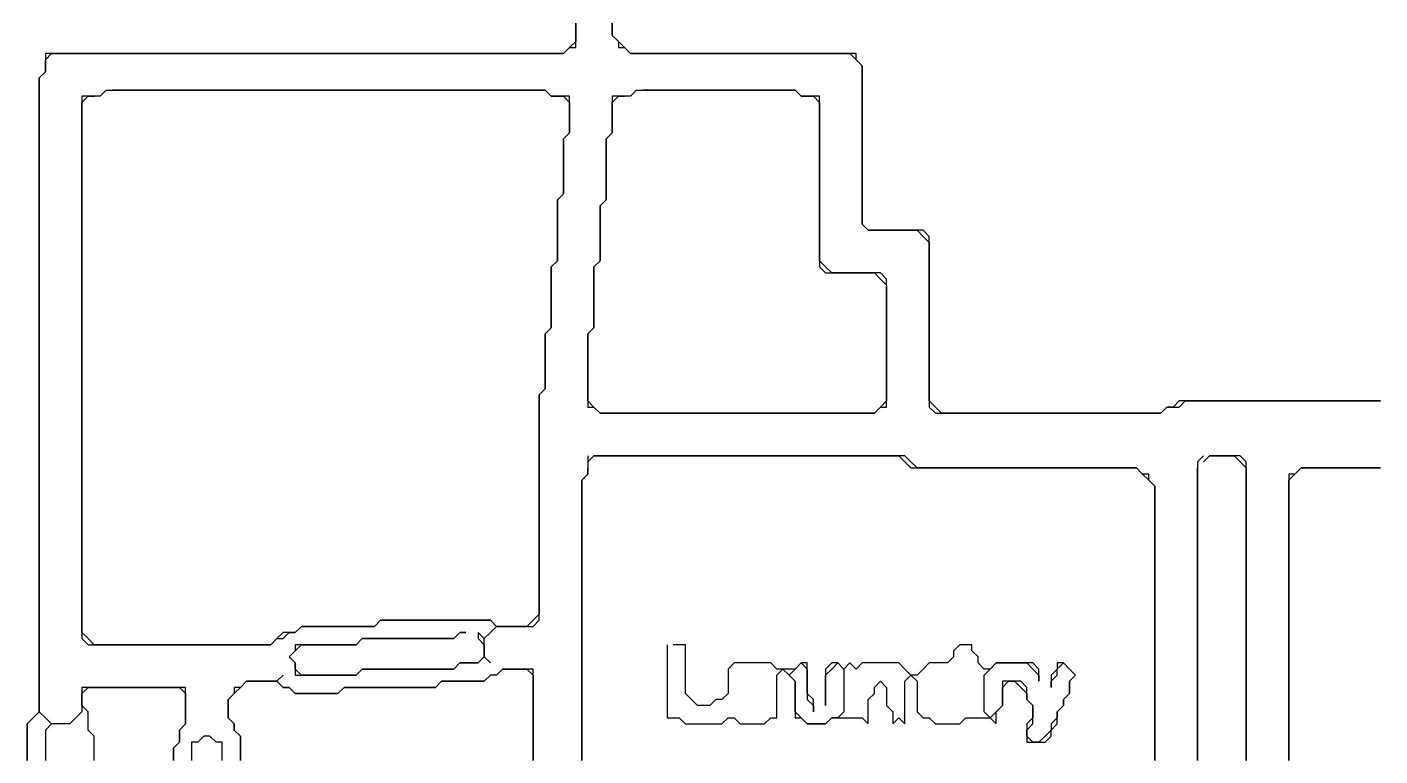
# Model space of a CAD drawing. Header units: metres. Extents: x 39 to 1548, y -1178 to -105.
# Drawn here: x 1103 to 1324.9, y -674.3 to -554.6 of the extents above; entities that cross this region are included whole.
import ezdxf

# ---------------------------------------------------------------- set-up
doc = ezdxf.new("R2010")
doc.units = ezdxf.units.M

msp = doc.modelspace()

# ---------------------------------------------------------------- linework, layer by layer
for points in [[(1193, -554), (1193, -555), (1193, -556), (1193, -557), (1192, -558), (1191, -559), (1190, -559), (1189, -559), (1188, -559), (1187, -559), (1186, -559), (1185, -559), (1184, -559), (1183, -559), (1182, -559), (1181, -559), (1180, -559), (1179, -559), (1178, -559), (1177, -559), (1176, -559), (1175, -559), (1174, -559), (1173, -559), (1172, -559), (1171, -559), (1170, -559), (1169, -559), (1168, -559), (1167, -559), (1166, -559), (1165, -559), (1164, -559), (1163, -559), (1162, -559), (1161, -559), (1160, -559), (1159, -559), (1158, -559), (1157, -559), (1156, -559), (1155, -559), (1154, -559), (1153, -559), (1152, -559), (1151, -559), (1150, -559), (1149, -559), (1148, -559), (1147, -559), (1146, -559), (1145, -559), (1144, -559), (1143, -559), (1142, -559), (1141, -559), (1140, -559), (1139, -559), (1138, -559), (1137, -559), (1136, -559), (1135, -559), (1134, -559), (1133, -559), (1132, -559), (1131, -559), (1130, -559), (1129, -559), (1128, -559), (1127, -559), (1126, -559), (1125, -559), (1124, -559), (1123, -559), (1122, -559), (1121, -559), (1120, -559), (1119, -559), (1118, -559), (1117, -559), (1116, -559), (1115, -559), (1114, -559), (1113, -559), (1112, -559), (1111, -559), (1110, -559), (1109, -559), (1108, -559), (1107, -559), (1106, -559), (1106, -560), (1106, -561), (1106, -562), (1105, -563), (1105, -564), (1105, -565), (1105, -566), (1105, -567), (1105, -568), (1105, -569), (1105, -570), (1105, -571), (1105, -572), (1105, -573), (1105, -574), (1105, -575), (1105, -576), (1105, -577), (1105, -578), (1105, -579), (1105, -580), (1105, -581), (1105, -582), (1105, -583), (1105, -584), (1105, -585), (1105, -586), (1105, -587), (1105, -588), (1105, -589), (1105, -590), (1105, -591), (1105, -592), (1105, -593), (1105, -594), (1105, -595), (1105, -596), (1105, -597), (1105, -598), (1105, -599), (1105, -600), (1105, -601), (1105, -602), (1105, -603), (1105, -604), (1105, -605), (1105, -606), (1105, -607), (1105, -608), (1105, -609), (1105, -610), (1105, -611), (1105, -612), (1105, -613), (1105, -614), (1105, -615), (1105, -616), (1105, -617), (1105, -618), (1105, -619), (1105, -620), (1105, -621), (1105, -622), (1105, -623), (1105, -624), (1105, -625), (1105, -626), (1105, -627), (1105, -628), (1105, -629), (1105, -630), (1105, -631), (1105, -632), (1105, -633), (1105, -634), (1105, -635), (1105, -636), (1105, -637), (1105, -638), (1105, -639), (1105, -640), (1105, -641), (1105, -642), (1105, -643), (1105, -644), (1105, -645), (1105, -646), (1105, -647), (1105, -648), (1105, -649), (1105, -650), (1105, -651), (1105, -652), (1105, -653), (1105, -654), (1105, -655), (1105, -656), (1105, -657), (1105, -658), (1105, -659), (1105, -660), (1105, -661), (1105, -662), (1105, -663), (1105, -664), (1105, -665), (1105, -666), (1105, -667), (1104, -668), (1103, -669), (1103, -670), (1103, -671), (1103, -672), (1103, -673), (1103, -674), (1103, -675)], [(1127, -675), (1127, -674), (1127, -673), (1128, -672), (1128, -671), (1128, -670), (1129, -669), (1129, -668), (1129, -667), (1129, -666), (1129, -665), (1129, -664), (1129, -663), (1128, -663), (1127, -663), (1126, -663), (1125, -663), (1124, -663), (1123, -663), (1122, -663), (1121, -663), (1120, -663), (1119, -663), (1118, -663), (1117, -663), (1116, -663), (1115, -663), (1114, -663), (1113, -663), (1112, -663), (1112, -664), (1112, -665), (1112, -666), (1112, -667), (1111, -668), (1110, -669), (1109, -669), (1108, -669), (1107, -669), (1106, -668), (1105, -667), (1105, -666), (1105, -665), (1105, -664), (1105, -663), (1105, -662), (1105, -661), (1105, -660), (1105, -659), (1105, -658), (1105, -657), (1105, -656), (1105, -655), (1105, -654), (1105, -653), (1105, -652), (1105, -651), (1105, -650), (1105, -649), (1105, -648), (1105, -647), (1105, -646), (1105, -645), (1105, -644), (1105, -643), (1105, -642), (1105, -641), (1105, -640), (1105, -639), (1105, -638), (1105, -637), (1105, -636), (1105, -635), (1105, -634), (1105, -633), (1105, -632), (1105, -631), (1105, -630), (1105, -629), (1105, -628), (1105, -627), (1105, -626), (1105, -625), (1105, -624), (1105, -623), (1105, -622), (1105, -621), (1105, -620), (1105, -619), (1105, -618), (1105, -617), (1105, -616), (1105, -615), (1105, -614), (1105, -613), (1105, -612), (1105, -611), (1105, -610), (1105, -609), (1105, -608), (1105, -607), (1105, -606), (1105, -605), (1105, -604), (1105, -603), (1105, -602), (1105, -601), (1105, -600), (1105, -599), (1105, -598), (1105, -597), (1105, -596), (1105, -595), (1105, -594), (1105, -593), (1105, -592), (1105, -591), (1105, -590), (1105, -589), (1105, -588), (1105, -587), (1105, -586), (1105, -585), (1105, -584), (1105, -583), (1105, -582), (1105, -581), (1105, -580), (1105, -579), (1105, -578), (1105, -577), (1105, -576), (1105, -575), (1105, -574), (1105, -573), (1105, -572), (1105, -571), (1105, -570), (1105, -569), (1105, -568), (1105, -567), (1105, -566), (1105, -565), (1105, -564), (1105, -563), (1106, -562), (1106, -561), (1106, -560), (1107, -559), (1108, -559), (1109, -559), (1110, -559), (1111, -559), (1112, -559), (1113, -559), (1114, -559), (1115, -559), (1116, -559), (1117, -559), (1118, -559), (1119, -559), (1120, -559), (1121, -559), (1122, -559), (1123, -559), (1124, -559), (1125, -559), (1126, -559), (1127, -559), (1128, -559), (1129, -559), (1130, -559), (1131, -559), (1132, -559), (1133, -559), (1134, -559), (1135, -559), (1136, -559), (1137, -559), (1138, -559), (1139, -559), (1140, -559), (1141, -559), (1142, -559), (1143, -559), (1144, -559), (1145, -559), (1146, -559), (1147, -559), (1148, -559), (1149, -559), (1150, -559), (1151, -559), (1152, -559), (1153, -559), (1154, -559), (1155, -559), (1156, -559), (1157, -559), (1158, -559), (1159, -559), (1160, -559), (1161, -559), (1162, -559), (1163, -559), (1164, -559), (1165, -559), (1166, -559), (1167, -559), (1168, -559), (1169, -559), (1170, -559), (1171, -559), (1172, -559), (1173, -559), (1174, -559), (1175, -559), (1176, -559), (1177, -559), (1178, -559), (1179, -559), (1180, -559), (1181, -559), (1182, -559), (1183, -559), (1184, -559), (1185, -559), (1186, -559), (1187, -559), (1188, -559), (1189, -559), (1190, -559), (1191, -559), (1192, -558), (1193, -558), (1193, -557), (1193, -556), (1193, -555), (1193, -554)], [(1199, -554), (1199, -555), (1199, -556), (1200, -557), (1200, -558), (1201, -558), (1202, -559), (1203, -559), (1204, -559), (1205, -559), (1206, -559), (1207, -559), (1208, -559), (1209, -559), (1210, -559), (1211, -559), (1212, -559), (1213, -559), (1214, -559), (1215, -559), (1216, -559), (1217, -559), (1218, -559), (1219, -559), (1220, -559), (1221, -559), (1222, -559), (1223, -559), (1224, -559), (1225, -559), (1226, -559), (1227, -559), (1228, -559), (1229, -559), (1230, -559), (1231, -559), (1232, -559), (1233, -559), (1234, -559), (1235, -559), (1236, -559), (1237, -559), (1238, -559), (1239, -560), (1240, -561), (1240, -562), (1240, -563), (1240, -564), (1240, -565), (1240, -566), (1240, -567), (1240, -568), (1240, -569), (1240, -570), (1240, -571), (1240, -572), (1240, -573), (1240, -574), (1240, -575), (1240, -576), (1240, -577), (1240, -578), (1240, -579), (1240, -580), (1240, -581), (1240, -582), (1240, -583), (1240, -584), (1240, -585), (1240, -586), (1240, -587), (1241, -588), (1242, -588), (1243, -588), (1244, -588), (1245, -588), (1246, -588), (1247, -588), (1248, -588), (1249, -588), (1250, -589), (1251, -590), (1251, -591), (1251, -592), (1251, -593), (1251, -594), (1251, -595), (1251, -596), (1251, -597), (1251, -598), (1251, -599), (1251, -600), (1251, -601), (1251, -602), (1251, -603), (1251, -604), (1251, -605), (1251, -606), (1251, -607), (1251, -608), (1251, -609), (1251, -610), (1251, -611), (1251, -612), (1251, -613), (1251, -614), (1251, -615), (1251, -616), (1251, -617), (1252, -618), (1253, -618), (1254, -618), (1255, -618), (1256, -618), (1257, -618), (1258, -618), (1259, -618), (1260, -618), (1261, -618), (1262, -618), (1263, -618), (1264, -618), (1265, -618), (1266, -618), (1267, -618), (1268, -618), (1269, -618), (1270, -618), (1271, -618), (1272, -618), (1273, -618), (1274, -618), (1275, -618), (1276, -618), (1277, -618), (1278, -618), (1279, -618), (1280, -618), (1281, -618), (1282, -618), (1283, -618), (1284, -618), (1285, -618), (1286, -618), (1287, -618), (1288, -618), (1289, -618), (1290, -617), (1291, -617), (1292, -617), (1293, -616), (1294, -616), (1295, -616), (1296, -616), (1297, -616), (1298, -616), (1299, -616), (1300, -616), (1301, -616), (1302, -616), (1303, -616), (1304, -616), (1305, -616), (1306, -616), (1307, -616), (1308, -616), (1309, -616), (1310, -616), (1311, -616), (1312, -616), (1313, -616), (1314, -616), (1315, -616), (1316, -616), (1317, -616), (1318, -616), (1319, -616), (1320, -616), (1321, -616), (1322, -616), (1323, -616), (1324, -616), (1325, -616)], [(1325, -616), (1324, -616), (1323, -616), (1322, -616), (1321, -616), (1320, -616), (1319, -616), (1318, -616), (1317, -616), (1316, -616), (1315, -616), (1314, -616), (1313, -616), (1312, -616), (1311, -616), (1310, -616), (1309, -616), (1308, -616), (1307, -616), (1306, -616), (1305, -616), (1304, -616), (1303, -616), (1302, -616), (1301, -616), (1300, -616), (1299, -616), (1298, -616), (1297, -616), (1296, -616), (1295, -616), (1294, -616), (1293, -616), (1292, -616), (1291, -617), (1290, -617), (1289, -618), (1288, -618), (1287, -618), (1286, -618), (1285, -618), (1284, -618), (1283, -618), (1282, -618), (1281, -618), (1280, -618), (1279, -618), (1278, -618), (1277, -618), (1276, -618), (1275, -618), (1274, -618), (1273, -618), (1272, -618), (1271, -618), (1270, -618), (1269, -618), (1268, -618), (1267, -618), (1266, -618), (1265, -618), (1264, -618), (1263, -618), (1262, -618), (1261, -618), (1260, -618), (1259, -618), (1258, -618), (1257, -618), (1256, -618), (1255, -618), (1254, -618), (1253, -618), (1252, -617), (1251, -616), (1251, -615), (1251, -614), (1251, -613), (1251, -612), (1251, -611), (1251, -610), (1251, -609), (1251, -608), (1251, -607), (1251, -606), (1251, -605), (1251, -604), (1251, -603), (1251, -602), (1251, -601), (1251, -600), (1251, -599), (1251, -598), (1251, -597), (1251, -596), (1251, -595), (1251, -594), (1251, -593), (1251, -592), (1251, -591), (1251, -590), (1251, -589), (1250, -588), (1249, -588), (1248, -588), (1247, -588), (1246, -588), (1245, -588), (1244, -588), (1243, -588), (1242, -588), (1241, -588), (1240, -587), (1240, -586), (1240, -585), (1240, -584), (1240, -583), (1240, -582), (1240, -581), (1240, -580), (1240, -579), (1240, -578), (1240, -577), (1240, -576), (1240, -575), (1240, -574), (1240, -573), (1240, -572), (1240, -571), (1240, -570), (1240, -569), (1240, -568), (1240, -567), (1240, -566), (1240, -565), (1240, -564), (1240, -563), (1240, -562), (1240, -561), (1239, -560), (1239, -559), (1238, -559), (1237, -559), (1236, -559), (1235, -559), (1234, -559), (1233, -559), (1232, -559), (1231, -559), (1230, -559), (1229, -559), (1228, -559), (1227, -559), (1226, -559), (1225, -559), (1224, -559), (1223, -559), (1222, -559), (1221, -559), (1220, -559), (1219, -559), (1218, -559), (1217, -559), (1216, -559), (1215, -559), (1214, -559), (1213, -559), (1212, -559), (1211, -559), (1210, -559), (1209, -559), (1208, -559), (1207, -559), (1206, -559), (1205, -559), (1204, -559), (1203, -559), (1202, -559), (1201, -558), (1200, -557), (1199, -556), (1199, -555), (1199, -554)], [(1115, -566), (1116, -565), (1117, -565), (1118, -565), (1119, -565), (1120, -565), (1121, -565), (1122, -565), (1123, -565), (1124, -565), (1125, -565), (1126, -565), (1127, -565), (1128, -565), (1129, -565), (1130, -565), (1131, -565), (1132, -565), (1133, -565), (1134, -565), (1135, -565), (1136, -565), (1137, -565), (1138, -565), (1139, -565), (1140, -565), (1141, -565), (1142, -565), (1143, -565), (1144, -565), (1145, -565), (1146, -565), (1147, -565), (1148, -565), (1149, -565), (1150, -565), (1151, -565), (1152, -565), (1153, -565), (1154, -565), (1155, -565), (1156, -565), (1157, -565), (1158, -565), (1159, -565), (1160, -565), (1161, -565), (1162, -565), (1163, -565), (1164, -565), (1165, -565), (1166, -565), (1167, -565), (1168, -565), (1169, -565), (1170, -565), (1171, -565), (1172, -565), (1173, -565), (1174, -565), (1175, -565), (1176, -565), (1177, -565), (1178, -565), (1179, -565), (1180, -565), (1181, -565), (1182, -565), (1183, -565), (1184, -565), (1185, -565), (1186, -565), (1187, -565), (1188, -565), (1189, -566), (1190, -566), (1191, -566), (1192, -567), (1192, -568), (1192, -569), (1192, -570), (1192, -571), (1192, -572), (1191, -573), (1191, -574), (1191, -575), (1191, -576), (1191, -577), (1191, -578), (1191, -579), (1191, -580), (1191, -581), (1191, -582), (1190, -583), (1190, -584), (1190, -585), (1190, -586), (1190, -587), (1190, -588), (1190, -589), (1190, -590), (1190, -591), (1190, -592), (1190, -593), (1189, -594), (1189, -595), (1189, -596), (1189, -597), (1189, -598), (1189, -599), (1189, -600), (1189, -601), (1189, -602), (1189, -603), (1189, -604), (1188, -605), (1188, -606), (1188, -607), (1188, -608), (1188, -609), (1188, -610), (1188, -611), (1188, -612), (1188, -613), (1188, -614), (1187, -615), (1187, -616), (1187, -617), (1187, -618), (1187, -619), (1187, -620), (1187, -621), (1187, -622), (1187, -623), (1187, -624), (1187, -625), (1187, -626), (1187, -627), (1187, -628), (1187, -629), (1187, -630), (1187, -631), (1187, -632), (1187, -633), (1187, -634), (1187, -635), (1187, -636), (1187, -637), (1187, -638), (1187, -639), (1187, -640), (1187, -641), (1187, -642), (1187, -643), (1187, -644), (1187, -645), (1187, -646), (1187, -647), (1187, -648), (1187, -649), (1187, -650), (1187, -651), (1186, -652), (1185, -653), (1184, -653), (1183, -653), (1182, -653), (1181, -653), (1180, -653), (1179, -652), (1178, -652), (1177, -652), (1176, -652), (1175, -652), (1174, -652), (1173, -652), (1172, -652), (1171, -652), (1170, -652), (1169, -652), (1168, -652), (1167, -652), (1166, -652), (1165, -652), (1164, -652), (1163, -652), (1162, -652), (1161, -652), (1160, -653), (1159, -653), (1158, -653), (1157, -653), (1156, -653), (1155, -653), (1154, -653), (1153, -653), (1152, -653), (1151, -653), (1150, -653), (1149, -653), (1148, -653), (1147, -654), (1146, -654), (1145, -654), (1144, -655), (1143, -656), (1142, -656), (1141, -656), (1140, -656), (1139, -656), (1138, -656), (1137, -656), (1136, -656), (1135, -656), (1134, -656), (1133, -656), (1132, -656), (1131, -656), (1130, -656), (1129, -656), (1128, -656), (1127, -656), (1126, -656), (1125, -656), (1124, -656), (1123, -656), (1122, -656), (1121, -656), (1120, -656), (1119, -656), (1118, -656), (1117, -656), (1116, -656), (1115, -656), (1114, -656), (1113, -655), (1112, -654), (1112, -653), (1112, -652), (1112, -651), (1112, -650), (1112, -649), (1112, -648), (1112, -647), (1112, -646), (1112, -645), (1112, -644), (1112, -643), (1112, -642), (1112, -641), (1112, -640), (1112, -639), (1112, -638), (1112, -637), (1112, -636), (1112, -635), (1112, -634), (1112, -633), (1112, -632), (1112, -631), (1112, -630), (1112, -629), (1112, -628), (1112, -627), (1112, -626), (1112, -625), (1112, -624), (1112, -623), (1112, -622), (1112, -621), (1112, -620), (1112, -619), (1112, -618), (1112, -617), (1112, -616), (1112, -615), (1112, -614), (1112, -613), (1112, -612), (1112, -611), (1112, -610), (1112, -609), (1112, -608), (1112, -607), (1112, -606), (1112, -605), (1112, -604), (1112, -603), (1112, -602), (1112, -601), (1112, -600), (1112, -599), (1112, -598), (1112, -597), (1112, -596), (1112, -595), (1112, -594), (1112, -593), (1112, -592), (1112, -591), (1112, -590), (1112, -589), (1112, -588), (1112, -587), (1112, -586), (1112, -585), (1112, -584), (1112, -583), (1112, -582), (1112, -581), (1112, -580), (1112, -579), (1112, -578), (1112, -577), (1112, -576), (1112, -575), (1112, -574), (1112, -573), (1112, -572), (1112, -571), (1112, -570), (1112, -569), (1112, -568), (1112, -567), (1113, -566), (1114, -566)], [(1116, -565), (1115, -566), (1114, -566), (1113, -566), (1112, -566), (1112, -567), (1112, -568), (1112, -569), (1112, -570), (1112, -571), (1112, -572), (1112, -573), (1112, -574), (1112, -575), (1112, -576), (1112, -577), (1112, -578), (1112, -579), (1112, -580), (1112, -581), (1112, -582), (1112, -583), (1112, -584), (1112, -585), (1112, -586), (1112, -587), (1112, -588), (1112, -589), (1112, -590), (1112, -591), (1112, -592), (1112, -593), (1112, -594), (1112, -595), (1112, -596), (1112, -597), (1112, -598), (1112, -599), (1112, -600), (1112, -601), (1112, -602), (1112, -603), (1112, -604), (1112, -605), (1112, -606), (1112, -607), (1112, -608), (1112, -609), (1112, -610), (1112, -611), (1112, -612), (1112, -613), (1112, -614), (1112, -615), (1112, -616), (1112, -617), (1112, -618), (1112, -619), (1112, -620), (1112, -621), (1112, -622), (1112, -623), (1112, -624), (1112, -625), (1112, -626), (1112, -627), (1112, -628), (1112, -629), (1112, -630), (1112, -631), (1112, -632), (1112, -633), (1112, -634), (1112, -635), (1112, -636), (1112, -637), (1112, -638), (1112, -639), (1112, -640), (1112, -641), (1112, -642), (1112, -643), (1112, -644), (1112, -645), (1112, -646), (1112, -647), (1112, -648), (1112, -649), (1112, -650), (1112, -651), (1112, -652), (1112, -653), (1112, -654), (1112, -655), (1113, -656), (1114, -656), (1115, -656), (1116, -656), (1117, -656), (1118, -656), (1119, -656), (1120, -656), (1121, -656), (1122, -656), (1123, -656), (1124, -656), (1125, -656), (1126, -656), (1127, -656), (1128, -656), (1129, -656), (1130, -656), (1131, -656), (1132, -656), (1133, -656), (1134, -656), (1135, -656), (1136, -656), (1137, -656), (1138, -656), (1139, -656), (1140, -656), (1141, -656), (1142, -656), (1143, -656), (1144, -655), (1145, -655), (1146, -654), (1147, -654), (1148, -653), (1149, -653), (1150, -653), (1151, -653), (1152, -653), (1153, -653), (1154, -653), (1155, -653), (1156, -653), (1157, -653), (1158, -653), (1159, -653), (1160, -653), (1161, -652), (1162, -652), (1163, -652), (1164, -652), (1165, -652), (1166, -652), (1167, -652), (1168, -652), (1169, -652), (1170, -652), (1171, -652), (1172, -652), (1173, -652), (1174, -652), (1175, -652), (1176, -652), (1177, -652), (1178, -652), (1179, -652), (1180, -653), (1179, -654), (1178, -655), (1177, -654), (1177, -655), (1178, -656), (1178, -657), (1178, -658), (1177, -659), (1176, -659), (1175, -659), (1174, -659), (1173, -660), (1172, -660), (1171, -660), (1170, -660), (1169, -660), (1168, -660), (1167, -660), (1166, -660), (1165, -660), (1164, -660), (1163, -660), (1162, -660), (1161, -660), (1160, -660), (1159, -660), (1158, -660), (1157, -661), (1156, -661), (1155, -661), (1154, -661), (1153, -661), (1152, -661), (1151, -661), (1150, -661), (1149, -661), (1148, -661), (1147, -660), (1147, -659), (1146, -658), (1147, -657), (1148, -656), (1149, -656), (1150, -656), (1151, -656), (1152, -656), (1153, -656), (1154, -656), (1155, -656), (1156, -656), (1157, -656), (1158, -655), (1159, -655), (1160, -655), (1161, -655), (1162, -655), (1163, -655), (1164, -655), (1165, -655), (1166, -655), (1167, -655), (1168, -655), (1169, -655), (1170, -655), (1171, -655), (1172, -655), (1173, -655), (1174, -654), (1175, -654), (1174, -654), (1173, -655), (1172, -655), (1171, -655), (1170, -655), (1169, -655), (1168, -655), (1167, -655), (1166, -655), (1165, -655), (1164, -655), (1163, -655), (1162, -655), (1161, -655), (1160, -655), (1159, -655), (1158, -655), (1157, -656), (1156, -656), (1155, -656), (1154, -656), (1153, -656), (1152, -656), (1151, -656), (1150, -656), (1149, -656), (1148, -656), (1147, -656), (1147, -657), (1146, -658), (1147, -659), (1147, -660), (1147, -661), (1148, -661), (1149, -661), (1150, -661), (1151, -661), (1152, -661), (1153, -661), (1154, -661), (1155, -661), (1156, -661), (1157, -661), (1158, -660), (1159, -660), (1160, -660), (1161, -660), (1162, -660), (1163, -660), (1164, -660), (1165, -660), (1166, -660), (1167, -660), (1168, -660), (1169, -660), (1170, -660), (1171, -660), (1172, -660), (1173, -660), (1174, -659), (1175, -659), (1176, -659), (1177, -659), (1178, -658), (1179, -659), (1178, -658), (1178, -657), (1178, -656), (1178, -655), (1179, -654), (1180, -653), (1181, -653), (1182, -653), (1183, -653), (1184, -653), (1185, -653), (1186, -653), (1187, -652), (1187, -651), (1187, -650), (1187, -649), (1187, -648), (1187, -647), (1187, -646), (1187, -645), (1187, -644), (1187, -643), (1187, -642), (1187, -641), (1187, -640), (1187, -639), (1187, -638), (1187, -637), (1187, -636), (1187, -635), (1187, -634), (1187, -633), (1187, -632), (1187, -631), (1187, -630), (1187, -629), (1187, -628), (1187, -627), (1187, -626), (1187, -625), (1187, -624), (1187, -623), (1187, -622), (1187, -621), (1187, -620), (1187, -619), (1187, -618), (1187, -617), (1187, -616), (1187, -615), (1188, -614), (1188, -613), (1188, -612), (1188, -611), (1188, -610), (1188, -609), (1188, -608), (1188, -607), (1188, -606), (1188, -605), (1189, -604), (1189, -603), (1189, -602), (1189, -601), (1189, -600), (1189, -599), (1189, -598), (1189, -597), (1189, -596), (1189, -595), (1189, -594), (1190, -593), (1190, -592), (1190, -591), (1190, -590), (1190, -589), (1190, -588), (1190, -587), (1190, -586), (1190, -585), (1190, -584), (1190, -583), (1191, -582), (1191, -581), (1191, -580), (1191, -579), (1191, -578), (1191, -577), (1191, -576), (1191, -575), (1191, -574), (1191, -573), (1192, -572), (1192, -571), (1192, -570), (1192, -569), (1192, -568), (1192, -567), (1192, -566), (1191, -566), (1190, -566), (1189, -566), (1188, -565), (1187, -565), (1186, -565), (1185, -565), (1184, -565), (1183, -565), (1182, -565), (1181, -565), (1180, -565), (1179, -565), (1178, -565), (1177, -565), (1176, -565), (1175, -565), (1174, -565), (1173, -565), (1172, -565), (1171, -565), (1170, -565), (1169, -565), (1168, -565), (1167, -565), (1166, -565), (1165, -565), (1164, -565), (1163, -565), (1162, -565), (1161, -565), (1160, -565), (1159, -565), (1158, -565), (1157, -565), (1156, -565), (1155, -565), (1154, -565), (1153, -565), (1152, -565), (1151, -565), (1150, -565), (1149, -565), (1148, -565), (1147, -565), (1146, -565), (1145, -565), (1144, -565), (1143, -565), (1142, -565), (1141, -565), (1140, -565), (1139, -565), (1138, -565), (1137, -565), (1136, -565), (1135, -565), (1134, -565), (1133, -565), (1132, -565), (1131, -565), (1130, -565), (1129, -565), (1128, -565), (1127, -565), (1126, -565), (1125, -565), (1124, -565), (1123, -565), (1122, -565), (1121, -565), (1120, -565), (1119, -565), (1118, -565), (1117, -565)], [(1202, -566), (1203, -565), (1204, -565), (1205, -565), (1206, -565), (1207, -565), (1208, -565), (1209, -565), (1210, -565), (1211, -565), (1212, -565), (1213, -565), (1214, -565), (1215, -565), (1216, -565), (1217, -565), (1218, -565), (1219, -565), (1220, -565), (1221, -565), (1222, -565), (1223, -565), (1224, -565), (1225, -565), (1226, -565), (1227, -565), (1228, -565), (1229, -565), (1230, -566), (1231, -566), (1232, -566), (1233, -567), (1233, -568), (1233, -569), (1233, -570), (1233, -571), (1233, -572), (1233, -573), (1233, -574), (1233, -575), (1233, -576), (1233, -577), (1233, -578), (1233, -579), (1233, -580), (1233, -581), (1233, -582), (1233, -583), (1233, -584), (1233, -585), (1233, -586), (1233, -587), (1233, -588), (1233, -589), (1233, -590), (1233, -591), (1233, -592), (1233, -593), (1233, -594), (1234, -595), (1235, -595), (1236, -595), (1237, -595), (1238, -595), (1239, -595), (1240, -595), (1241, -595), (1242, -595), (1243, -596), (1244, -597), (1244, -598), (1244, -599), (1244, -600), (1244, -601), (1244, -602), (1244, -603), (1244, -604), (1244, -605), (1244, -606), (1244, -607), (1244, -608), (1244, -609), (1244, -610), (1244, -611), (1244, -612), (1244, -613), (1244, -614), (1244, -615), (1244, -616), (1243, -617), (1242, -618), (1241, -618), (1240, -618), (1239, -618), (1238, -618), (1237, -618), (1236, -618), (1235, -618), (1234, -618), (1233, -618), (1232, -618), (1231, -618), (1230, -618), (1229, -618), (1228, -618), (1227, -618), (1226, -618), (1225, -618), (1224, -618), (1223, -618), (1222, -618), (1221, -618), (1220, -618), (1219, -618), (1218, -618), (1217, -618), (1216, -618), (1215, -618), (1214, -618), (1213, -618), (1212, -618), (1211, -618), (1210, -618), (1209, -618), (1208, -618), (1207, -618), (1206, -618), (1205, -618), (1204, -618), (1203, -618), (1202, -618), (1201, -618), (1200, -618), (1199, -618), (1198, -618), (1197, -618), (1196, -617), (1195, -616), (1195, -615), (1195, -614), (1195, -613), (1195, -612), (1195, -611), (1195, -610), (1195, -609), (1195, -608), (1195, -607), (1195, -606), (1195, -605), (1196, -604), (1196, -603), (1196, -602), (1196, -601), (1196, -600), (1196, -599), (1196, -598), (1196, -597), (1196, -596), (1196, -595), (1196, -594), (1197, -593), (1197, -592), (1197, -591), (1197, -590), (1197, -589), (1197, -588), (1197, -587), (1197, -586), (1197, -585), (1197, -584), (1198, -583), (1198, -582), (1198, -581), (1198, -580), (1198, -579), (1198, -578), (1198, -577), (1198, -576), (1198, -575), (1198, -574), (1198, -573), (1199, -572), (1199, -571), (1199, -570), (1199, -569), (1199, -568), (1199, -567), (1200, -566), (1201, -566)], [(1203, -565), (1202, -566), (1201, -566), (1200, -566), (1199, -566), (1199, -567), (1199, -568), (1199, -569), (1199, -570), (1199, -571), (1199, -572), (1198, -573), (1198, -574), (1198, -575), (1198, -576), (1198, -577), (1198, -578), (1198, -579), (1198, -580), (1198, -581), (1198, -582), (1198, -583), (1197, -584), (1197, -585), (1197, -586), (1197, -587), (1197, -588), (1197, -589), (1197, -590), (1197, -591), (1197, -592), (1197, -593), (1196, -594), (1196, -595), (1196, -596), (1196, -597), (1196, -598), (1196, -599), (1196, -600), (1196, -601), (1196, -602), (1196, -603), (1196, -604), (1195, -605), (1195, -606), (1195, -607), (1195, -608), (1195, -609), (1195, -610), (1195, -611), (1195, -612), (1195, -613), (1195, -614), (1195, -615), (1195, -616), (1195, -617), (1196, -617), (1197, -618), (1198, -618), (1199, -618), (1200, -618), (1201, -618), (1202, -618), (1203, -618), (1204, -618), (1205, -618), (1206, -618), (1207, -618), (1208, -618), (1209, -618), (1210, -618), (1211, -618), (1212, -618), (1213, -618), (1214, -618), (1215, -618), (1216, -618), (1217, -618), (1218, -618), (1219, -618), (1220, -618), (1221, -618), (1222, -618), (1223, -618), (1224, -618), (1225, -618), (1226, -618), (1227, -618), (1228, -618), (1229, -618), (1230, -618), (1231, -618), (1232, -618), (1233, -618), (1234, -618), (1235, -618), (1236, -618), (1237, -618), (1238, -618), (1239, -618), (1240, -618), (1241, -618), (1242, -618), (1243, -617), (1244, -617), (1244, -616), (1244, -615), (1244, -614), (1244, -613), (1244, -612), (1244, -611), (1244, -610), (1244, -609), (1244, -608), (1244, -607), (1244, -606), (1244, -605), (1244, -604), (1244, -603), (1244, -602), (1244, -601), (1244, -600), (1244, -599), (1244, -598), (1244, -597), (1244, -596), (1243, -595), (1242, -595), (1241, -595), (1240, -595), (1239, -595), (1238, -595), (1237, -595), (1236, -595), (1235, -595), (1234, -594), (1233, -593), (1233, -592), (1233, -591), (1233, -590), (1233, -589), (1233, -588), (1233, -587), (1233, -586), (1233, -585), (1233, -584), (1233, -583), (1233, -582), (1233, -581), (1233, -580), (1233, -579), (1233, -578), (1233, -577), (1233, -576), (1233, -575), (1233, -574), (1233, -573), (1233, -572), (1233, -571), (1233, -570), (1233, -569), (1233, -568), (1233, -567), (1233, -566), (1232, -566), (1231, -566), (1230, -566), (1229, -565), (1228, -565), (1227, -565), (1226, -565), (1225, -565), (1224, -565), (1223, -565), (1222, -565), (1221, -565), (1220, -565), (1219, -565), (1218, -565), (1217, -565), (1216, -565), (1215, -565), (1214, -565), (1213, -565), (1212, -565), (1211, -565), (1210, -565), (1209, -565), (1208, -565), (1207, -565), (1206, -565), (1205, -565), (1204, -565)], [(1195, -625), (1195, -626), (1195, -627), (1195, -628), (1194, -629), (1194, -630), (1194, -631), (1194, -632), (1194, -633), (1194, -634), (1194, -635), (1194, -636), (1194, -637), (1194, -638), (1194, -639), (1194, -640), (1194, -641), (1194, -642), (1194, -643), (1194, -644), (1194, -645), (1194, -646), (1194, -647), (1194, -648), (1194, -649), (1194, -650), (1194, -651), (1194, -652), (1194, -653), (1194, -654), (1194, -655), (1194, -656), (1194, -657), (1194, -658), (1194, -659), (1194, -660), (1194, -661), (1194, -662), (1194, -663), (1194, -664), (1194, -665), (1194, -666), (1194, -667), (1194, -668), (1194, -669), (1194, -670), (1194, -671), (1194, -672), (1194, -673), (1194, -674), (1194, -675)], [(1195, -626), (1196, -625), (1197, -625), (1198, -625), (1199, -625), (1200, -625), (1201, -625), (1202, -625), (1203, -625), (1204, -625), (1205, -625), (1206, -625), (1207, -625), (1208, -625), (1209, -625), (1210, -625), (1211, -625), (1212, -625), (1213, -625), (1214, -625), (1215, -625), (1216, -625), (1217, -625), (1218, -625), (1219, -625), (1220, -625), (1221, -625), (1222, -625), (1223, -625), (1224, -625), (1225, -625), (1226, -625), (1227, -625), (1228, -625), (1229, -625), (1230, -625), (1231, -625), (1232, -625), (1233, -625), (1234, -625), (1235, -625), (1236, -625), (1237, -625), (1238, -625), (1239, -625), (1240, -625), (1241, -625), (1242, -625), (1243, -625), (1244, -625), (1245, -625), (1246, -625), (1247, -626), (1248, -627), (1249, -627), (1250, -627), (1251, -627), (1252, -627), (1253, -627), (1254, -627), (1255, -627), (1256, -627), (1257, -627), (1258, -627), (1259, -627), (1260, -627), (1261, -627), (1262, -627), (1263, -627), (1264, -627), (1265, -627), (1266, -627), (1267, -627), (1268, -627), (1269, -627), (1270, -627), (1271, -627), (1272, -627), (1273, -627), (1274, -627), (1275, -627), (1276, -627), (1277, -627), (1278, -627), (1279, -627), (1280, -627), (1281, -627), (1282, -627), (1283, -627), (1284, -627), (1285, -627), (1286, -628), (1287, -629), (1288, -630), (1288, -631), (1288, -632), (1288, -633), (1288, -634), (1288, -635), (1288, -636), (1288, -637), (1288, -638), (1288, -639), (1288, -640), (1288, -641), (1288, -642), (1288, -643), (1288, -644), (1288, -645), (1288, -646), (1288, -647), (1288, -648), (1288, -649), (1288, -650), (1288, -651), (1288, -652), (1288, -653), (1288, -654), (1288, -655), (1288, -656), (1288, -657), (1288, -658), (1288, -659), (1288, -660), (1288, -661), (1288, -662), (1288, -663), (1288, -664), (1288, -665), (1288, -666), (1288, -667), (1288, -668), (1288, -669), (1288, -670), (1288, -671), (1288, -672), (1288, -673), (1288, -674), (1288, -675)], [(1288, -675), (1288, -674), (1288, -673), (1288, -672), (1288, -671), (1288, -670), (1288, -669), (1288, -668), (1288, -667), (1288, -666), (1288, -665), (1288, -664), (1288, -663), (1288, -662), (1288, -661), (1288, -660), (1288, -659), (1288, -658), (1288, -657), (1288, -656), (1288, -655), (1288, -654), (1288, -653), (1288, -652), (1288, -651), (1288, -650), (1288, -649), (1288, -648), (1288, -647), (1288, -646), (1288, -645), (1288, -644), (1288, -643), (1288, -642), (1288, -641), (1288, -640), (1288, -639), (1288, -638), (1288, -637), (1288, -636), (1288, -635), (1288, -634), (1288, -633), (1288, -632), (1288, -631), (1288, -630), (1287, -629), (1287, -628), (1286, -628), (1285, -627), (1284, -627), (1283, -627), (1282, -627), (1281, -627), (1280, -627), (1279, -627), (1278, -627), (1277, -627), (1276, -627), (1275, -627), (1274, -627), (1273, -627), (1272, -627), (1271, -627), (1270, -627), (1269, -627), (1268, -627), (1267, -627), (1266, -627), (1265, -627), (1264, -627), (1263, -627), (1262, -627), (1261, -627), (1260, -627), (1259, -627), (1258, -627), (1257, -627), (1256, -627), (1255, -627), (1254, -627), (1253, -627), (1252, -627), (1251, -627), (1250, -627), (1249, -627), (1248, -626), (1247, -625), (1246, -625), (1245, -625), (1244, -625), (1243, -625), (1242, -625), (1241, -625), (1240, -625), (1239, -625), (1238, -625), (1237, -625), (1236, -625), (1235, -625), (1234, -625), (1233, -625), (1232, -625), (1231, -625), (1230, -625), (1229, -625), (1228, -625), (1227, -625), (1226, -625), (1225, -625), (1224, -625), (1223, -625), (1222, -625), (1221, -625), (1220, -625), (1219, -625), (1218, -625), (1217, -625), (1216, -625), (1215, -625), (1214, -625), (1213, -625), (1212, -625), (1211, -625), (1210, -625), (1209, -625), (1208, -625), (1207, -625), (1206, -625), (1205, -625), (1204, -625), (1203, -625), (1202, -625), (1201, -625), (1200, -625), (1199, -625), (1198, -625), (1197, -625), (1196, -625)], [(1296, -625), (1295, -626), (1295, -627), (1295, -628), (1295, -629), (1295, -630), (1295, -631), (1295, -632), (1295, -633), (1295, -634), (1295, -635), (1295, -636), (1295, -637), (1295, -638), (1295, -639), (1295, -640), (1295, -641), (1295, -642), (1295, -643), (1295, -644), (1295, -645), (1295, -646), (1295, -647), (1295, -648), (1295, -649), (1295, -650), (1295, -651), (1295, -652), (1295, -653), (1295, -654), (1295, -655), (1295, -656), (1295, -657), (1295, -658), (1295, -659), (1295, -660), (1295, -661), (1295, -662), (1295, -663), (1295, -664), (1295, -665), (1295, -666), (1295, -667), (1295, -668), (1295, -669), (1295, -670), (1295, -671), (1295, -672), (1295, -673), (1295, -674), (1295, -675)], [(1296, -626), (1297, -625), (1298, -625), (1299, -625), (1300, -625), (1301, -625), (1302, -626), (1303, -627), (1303, -628), (1303, -629), (1303, -630), (1303, -631), (1303, -632), (1303, -633), (1303, -634), (1303, -635), (1303, -636), (1303, -637), (1303, -638), (1303, -639), (1303, -640), (1303, -641), (1303, -642), (1303, -643), (1303, -644), (1303, -645), (1303, -646), (1303, -647), (1303, -648), (1303, -649), (1303, -650), (1303, -651), (1303, -652), (1303, -653), (1303, -654), (1303, -655), (1303, -656), (1303, -657), (1303, -658), (1303, -659), (1303, -660), (1303, -661), (1303, -662), (1303, -663), (1303, -664), (1303, -665), (1303, -666), (1303, -667), (1303, -668), (1303, -669), (1303, -670), (1303, -671), (1303, -672), (1303, -673), (1303, -674), (1303, -675)], [(1303, -675), (1303, -674), (1303, -673), (1303, -672), (1303, -671), (1303, -670), (1303, -669), (1303, -668), (1303, -667), (1303, -666), (1303, -665), (1303, -664), (1303, -663), (1303, -662), (1303, -661), (1303, -660), (1303, -659), (1303, -658), (1303, -657), (1303, -656), (1303, -655), (1303, -654), (1303, -653), (1303, -652), (1303, -651), (1303, -650), (1303, -649), (1303, -648), (1303, -647), (1303, -646), (1303, -645), (1303, -644), (1303, -643), (1303, -642), (1303, -641), (1303, -640), (1303, -639), (1303, -638), (1303, -637), (1303, -636), (1303, -635), (1303, -634), (1303, -633), (1303, -632), (1303, -631), (1303, -630), (1303, -629), (1303, -628), (1303, -627), (1303, -626), (1302, -625), (1301, -625), (1300, -625), (1299, -625), (1298, -625), (1297, -625)], [(1194, -675), (1194, -674), (1194, -673), (1194, -672), (1194, -671), (1194, -670), (1194, -669), (1194, -668), (1194, -667), (1194, -666), (1194, -665), (1194, -664), (1194, -663), (1194, -662), (1194, -661), (1194, -660), (1194, -659), (1194, -658), (1194, -657), (1194, -656), (1194, -655), (1194, -654), (1194, -653), (1194, -652), (1194, -651), (1194, -650), (1194, -649), (1194, -648), (1194, -647), (1194, -646), (1194, -645), (1194, -644), (1194, -643), (1194, -642), (1194, -641), (1194, -640), (1194, -639), (1194, -638), (1194, -637), (1194, -636), (1194, -635), (1194, -634), (1194, -633), (1194, -632), (1194, -631), (1194, -630), (1194, -629), (1195, -628), (1195, -627)], [(1295, -675), (1295, -674), (1295, -673), (1295, -672), (1295, -671), (1295, -670), (1295, -669), (1295, -668), (1295, -667), (1295, -666), (1295, -665), (1295, -664), (1295, -663), (1295, -662), (1295, -661), (1295, -660), (1295, -659), (1295, -658), (1295, -657), (1295, -656), (1295, -655), (1295, -654), (1295, -653), (1295, -652), (1295, -651), (1295, -650), (1295, -649), (1295, -648), (1295, -647), (1295, -646), (1295, -645), (1295, -644), (1295, -643), (1295, -642), (1295, -641), (1295, -640), (1295, -639), (1295, -638), (1295, -637), (1295, -636), (1295, -635), (1295, -634), (1295, -633), (1295, -632), (1295, -631), (1295, -630), (1295, -629), (1295, -628), (1295, -627)], [(1310, -675), (1310, -674), (1310, -673), (1310, -672), (1310, -671), (1310, -670), (1310, -669), (1310, -668), (1310, -667), (1310, -666), (1310, -665), (1310, -664), (1310, -663), (1310, -662), (1310, -661), (1310, -660), (1310, -659), (1310, -658), (1310, -657), (1310, -656), (1310, -655), (1310, -654), (1310, -653), (1310, -652), (1310, -651), (1310, -650), (1310, -649), (1310, -648), (1310, -647), (1310, -646), (1310, -645), (1310, -644), (1310, -643), (1310, -642), (1310, -641), (1310, -640), (1310, -639), (1310, -638), (1310, -637), (1310, -636), (1310, -635), (1310, -634), (1310, -633), (1310, -632), (1310, -631), (1310, -630), (1310, -629), (1311, -628), (1312, -627), (1313, -627), (1314, -627), (1315, -627), (1316, -627), (1317, -627), (1318, -627), (1319, -627), (1320, -627), (1321, -627), (1322, -627), (1323, -627), (1324, -627), (1325, -627)], [(1325, -627), (1324, -627), (1323, -627), (1322, -627), (1321, -627), (1320, -627), (1319, -627), (1318, -627), (1317, -627), (1316, -627), (1315, -627), (1314, -627), (1313, -627), (1312, -627), (1311, -628), (1310, -628), (1310, -629), (1310, -630), (1310, -631), (1310, -632), (1310, -633), (1310, -634), (1310, -635), (1310, -636), (1310, -637), (1310, -638), (1310, -639), (1310, -640), (1310, -641), (1310, -642), (1310, -643), (1310, -644), (1310, -645), (1310, -646), (1310, -647), (1310, -648), (1310, -649), (1310, -650), (1310, -651), (1310, -652), (1310, -653), (1310, -654), (1310, -655), (1310, -656), (1310, -657), (1310, -658), (1310, -659), (1310, -660), (1310, -661), (1310, -662), (1310, -663), (1310, -664), (1310, -665), (1310, -666), (1310, -667), (1310, -668), (1310, -669), (1310, -670), (1310, -671), (1310, -672), (1310, -673), (1310, -674), (1310, -675)], [(1208, -656), (1208, -657), (1208, -658), (1208, -659), (1208, -660), (1208, -661), (1208, -662), (1208, -663), (1208, -664), (1208, -665), (1208, -666), (1208, -667), (1208, -668), (1209, -668), (1210, -668), (1211, -669), (1212, -669), (1213, -669), (1214, -669), (1215, -669), (1216, -669), (1217, -669), (1218, -668), (1219, -668), (1220, -669), (1221, -669), (1222, -669), (1223, -669), (1224, -669), (1225, -668), (1226, -668), (1226, -667), (1226, -666), (1226, -665), (1226, -664), (1226, -663), (1226, -662), (1226, -661), (1227, -660), (1228, -661), (1229, -662), (1229, -663), (1229, -664), (1229, -665), (1229, -666), (1229, -667), (1229, -668), (1230, -668), (1231, -669), (1232, -669), (1233, -669), (1234, -669), (1235, -668), (1236, -668), (1237, -668), (1238, -668), (1239, -668), (1240, -668), (1241, -669), (1241, -668), (1241, -667), (1241, -666), (1241, -665), (1242, -664), (1242, -663), (1243, -662), (1244, -663), (1244, -664), (1244, -665), (1244, -666), (1245, -667), (1245, -668), (1245, -669), (1246, -668), (1247, -669), (1247, -668), (1247, -667), (1247, -666), (1247, -665), (1247, -664), (1247, -663), (1247, -662), (1248, -661), (1249, -662), (1249, -663), (1249, -664), (1249, -665), (1249, -666), (1249, -667), (1250, -668), (1251, -668), (1252, -669), (1253, -669), (1254, -669), (1255, -669), (1256, -669), (1257, -668), (1258, -668), (1259, -668), (1260, -668), (1261, -668), (1262, -669), (1262, -668), (1262, -667), (1263, -666), (1263, -665), (1263, -664), (1263, -663), (1264, -662), (1265, -662), (1266, -663), (1267, -664), (1267, -665), (1268, -666), (1268, -667), (1268, -668), (1267, -669), (1267, -670), (1267, -671), (1267, -672), (1268, -672), (1269, -672), (1270, -672), (1271, -671), (1271, -670), (1272, -669), (1272, -668), (1272, -667), (1273, -666), (1273, -665), (1274, -664), (1274, -663), (1274, -662), (1275, -661), (1274, -660), (1273, -659), (1272, -659), (1272, -660), (1271, -661), (1271, -662), (1271, -663), (1271, -662), (1272, -661), (1272, -660), (1273, -659), (1274, -660), (1275, -661), (1274, -662), (1274, -663), (1274, -664), (1273, -665), (1273, -666), (1272, -667), (1272, -668), (1271, -669), (1271, -670), (1270, -671), (1269, -672), (1268, -672), (1267, -671), (1267, -670), (1268, -669), (1268, -668), (1268, -667), (1268, -666), (1267, -665), (1267, -664), (1267, -663), (1266, -662), (1265, -662), (1264, -662), (1263, -662), (1263, -663), (1263, -664), (1263, -665), (1263, -666), (1262, -667), (1261, -668), (1260, -667), (1260, -666), (1260, -665), (1260, -664), (1260, -663), (1260, -662), (1260, -661), (1261, -660), (1262, -659), (1263, -659), (1264, -659), (1265, -659), (1266, -659), (1267, -659), (1268, -660), (1269, -661), (1269, -662), (1269, -661), (1269, -660), (1268, -659), (1267, -659), (1266, -659), (1265, -659), (1264, -659), (1263, -659), (1262, -659), (1261, -660), (1260, -660), (1259, -659), (1259, -658), (1258, -657), (1258, -656), (1257, -656), (1256, -656), (1255, -657), (1255, -658), (1254, -659), (1253, -659), (1252, -659), (1251, -659), (1250, -660), (1249, -661), (1248, -661), (1247, -660), (1246, -659), (1245, -659), (1244, -659), (1243, -659), (1242, -659), (1241, -659), (1240, -659), (1239, -660), (1238, -659), (1237, -660), (1236, -659), (1235, -659), (1234, -660), (1234, -661), (1234, -662), (1234, -663), (1234, -664), (1234, -665), (1234, -666), (1234, -665), (1234, -664), (1234, -663), (1234, -662), (1234, -661), (1235, -660), (1236, -659), (1237, -660), (1237, -661), (1237, -662), (1237, -663), (1237, -664), (1237, -665), (1237, -666), (1237, -667), (1236, -668), (1235, -668), (1234, -669), (1233, -669), (1232, -669), (1231, -669), (1230, -668), (1229, -667), (1229, -666), (1229, -665), (1229, -664), (1229, -663), (1229, -662), (1228, -661), (1229, -660), (1230, -659), (1231, -660), (1231, -661), (1231, -662), (1231, -663), (1231, -664), (1231, -665), (1232, -666), (1232, -667), (1232, -666), (1232, -665), (1231, -664), (1231, -663), (1231, -662), (1231, -661), (1231, -660), (1231, -659), (1230, -659), (1229, -660), (1228, -660), (1227, -660), (1226, -660), (1225, -659), (1224, -659), (1223, -659), (1222, -659), (1221, -659), (1220, -659), (1219, -659), (1218, -660), (1218, -661), (1218, -662), (1218, -663), (1218, -664), (1217, -665), (1216, -665), (1215, -666), (1214, -666), (1213, -666), (1212, -665), (1211, -664), (1211, -663), (1211, -662), (1211, -661), (1211, -660), (1211, -659), (1211, -658), (1211, -657), (1211, -656), (1210, -656), (1209, -656)], [(1186, -675), (1186, -674), (1186, -673), (1186, -672), (1186, -671), (1186, -670), (1186, -669), (1186, -668), (1186, -667), (1186, -666), (1186, -665), (1186, -664), (1186, -663), (1186, -662), (1186, -661), (1186, -660), (1185, -660), (1184, -660), (1183, -660), (1182, -660), (1181, -660), (1180, -661), (1179, -661), (1178, -662), (1177, -662), (1176, -662), (1175, -662), (1174, -662), (1173, -662), (1172, -662), (1171, -662), (1170, -663), (1169, -663), (1168, -663), (1167, -663), (1166, -663), (1165, -663), (1164, -663), (1163, -663), (1162, -663), (1161, -663), (1160, -663), (1159, -663), (1158, -663), (1157, -663), (1156, -663), (1155, -663), (1154, -664), (1153, -664), (1152, -664), (1151, -664), (1150, -664), (1149, -664), (1148, -664), (1147, -664), (1146, -663), (1145, -663), (1144, -662), (1145, -661), (1144, -662), (1143, -662), (1142, -662), (1141, -662), (1140, -662), (1139, -662), (1138, -663), (1137, -663), (1137, -664), (1136, -665), (1136, -666), (1136, -667), (1136, -668), (1137, -669), (1137, -670), (1138, -671), (1138, -672), (1138, -673), (1138, -674), (1138, -675)], [(1138, -675), (1138, -674), (1138, -673), (1138, -672), (1138, -671), (1137, -670), (1137, -669), (1136, -668), (1136, -667), (1136, -666), (1136, -665), (1137, -664), (1138, -663), (1139, -662), (1140, -662), (1141, -662), (1142, -662), (1143, -662), (1144, -662), (1145, -663), (1146, -663), (1147, -664), (1148, -664), (1149, -664), (1150, -664), (1151, -664), (1152, -664), (1153, -664), (1154, -664), (1155, -663), (1156, -663), (1157, -663), (1158, -663), (1159, -663), (1160, -663), (1161, -663), (1162, -663), (1163, -663), (1164, -663), (1165, -663), (1166, -663), (1167, -663), (1168, -663), (1169, -663), (1170, -663), (1171, -662), (1172, -662), (1173, -662), (1174, -662), (1175, -662), (1176, -662), (1177, -662), (1178, -662), (1179, -661)], [(1180, -661), (1181, -660), (1182, -660), (1183, -660), (1184, -660), (1185, -660), (1186, -661), (1186, -662), (1186, -663), (1186, -664), (1186, -665), (1186, -666), (1186, -667), (1186, -668), (1186, -669), (1186, -670), (1186, -671), (1186, -672), (1186, -673), (1186, -674), (1186, -675)], [(1114, -675), (1114, -674), (1114, -673), (1114, -672), (1114, -671), (1113, -670), (1113, -669), (1113, -668), (1113, -667), (1112, -666), (1112, -665), (1112, -664), (1113, -663), (1114, -663), (1115, -663), (1116, -663), (1117, -663), (1118, -663), (1119, -663), (1120, -663), (1121, -663), (1122, -663), (1123, -663), (1124, -663), (1125, -663), (1126, -663), (1127, -663), (1128, -663), (1129, -664), (1129, -665), (1129, -666), (1129, -667), (1129, -668), (1129, -669), (1128, -670), (1128, -671), (1128, -672), (1127, -673), (1127, -674), (1127, -675)], [(1103, -675), (1103, -674), (1103, -673), (1103, -672), (1103, -671), (1103, -670), (1103, -669), (1104, -668), (1105, -667), (1106, -668), (1107, -669), (1106, -670), (1106, -671), (1106, -672), (1106, -673), (1106, -674), (1106, -675)], [(1135, -675), (1135, -674), (1135, -673), (1135, -672), (1134, -672), (1133, -671), (1132, -671), (1131, -672), (1130, -672), (1130, -673), (1130, -674), (1130, -675)]]:
    msp.add_lwpolyline(points)

doc.saveas('drawing.dxf')
